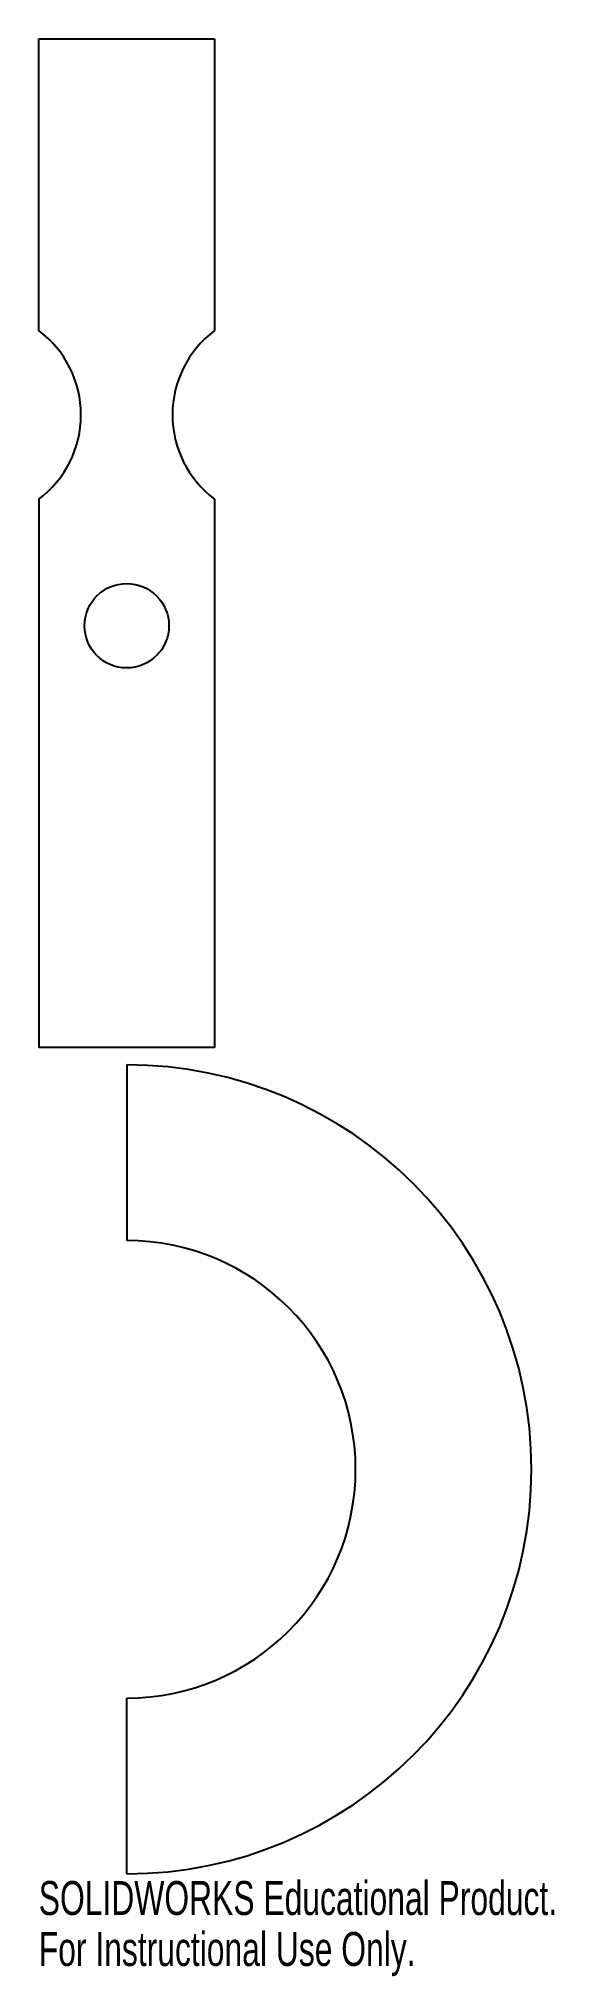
# Model space of a CAD drawing. Header units: millimetres. Extents: x -13 to 61, y -257 to 18.
import ezdxf

# ---------------------------------------------------------------- set-up
doc = ezdxf.new("R2010")
doc.units = ezdxf.units.MM
doc.styles.add('SLDTEXTSTYLE0', font='TXT', dxfattribs={"width": 0.7})

msp = doc.modelspace()

# ---------------------------------------------------------------- linework, layer by layer
at = {"color": 7, "linetype": 'Continuous', "lineweight": 25}
for p, q in [((-12.5, 18.5), (12.5, 18.5)), ((-12.5, -23), (-12.5, 18.5)), ((12.5, 18.5), (12.5, -23)), ((-12.5, -47), (-12.5, -125)), ((12.5, -47), (12.5, -125)), ((12.5, -125), (-12.5, -125)), ((0, -127.46), (0, -152.46)), ((0, -242.54), (0, -217.54))]:
    msp.add_line(p, q, dxfattribs=at)
msp.add_circle((0, -65), 6, dxfattribs=at)
for centre, radius, start, end in [((-21.5, -35), 15, 306.8699, 53.1301), ((21.5, -35), 15, 126.8699, 233.1301), ((0, -185), 57.54, 270, 90), ((0, -185), 32.54, 270, 90)]:
    msp.add_arc(centre, radius, start, end, dxfattribs=at)

# ---------------------------------------------------------------- texts
at = {"color": 7, "linetype": 'Continuous', "char_height": 4.8336, "attachment_point": 1, "style": 'SLDTEXTSTYLE0'}
for s, insert in [('SOLIDWORKS Educational Product.', (-12.5, -243.56)), ('For Instructional Use Only.', (-12.5, -250.81))]:
    msp.add_mtext(s, dxfattribs=dict(at, insert=insert))

doc.saveas('drawing.dxf')
